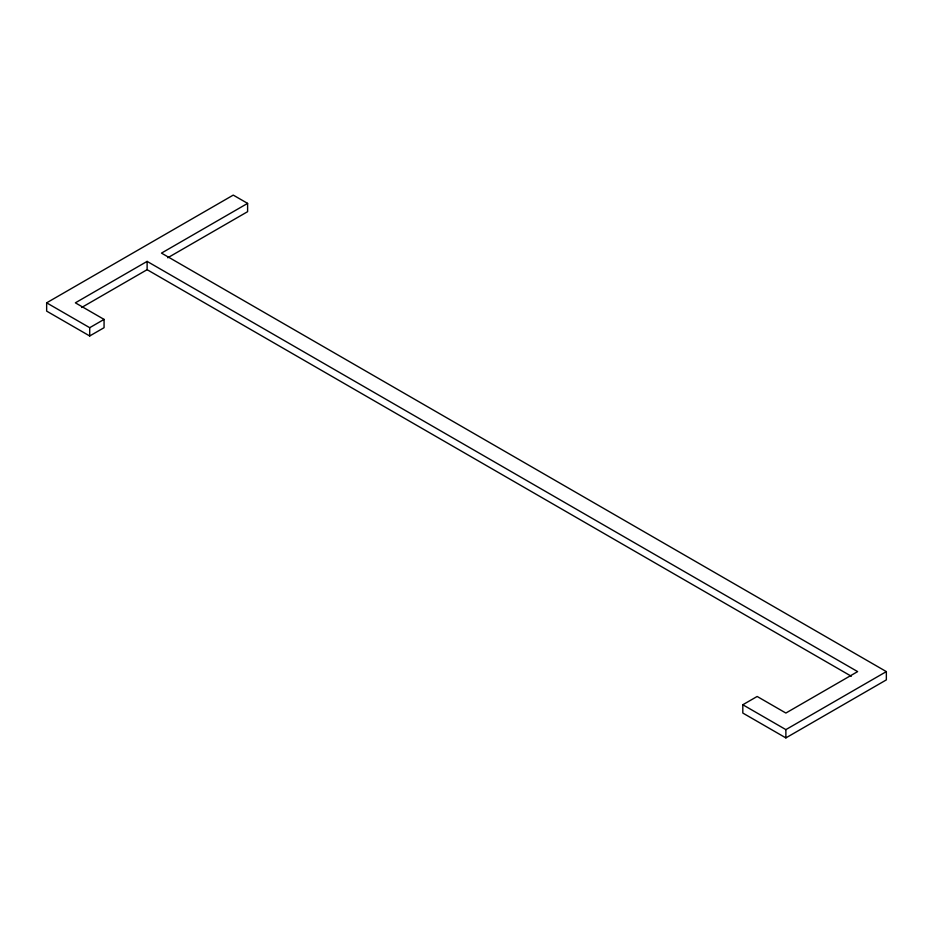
<?xml version="1.0" encoding="UTF-8"?>
<svg xmlns="http://www.w3.org/2000/svg" width="933" height="933" viewBox="0 0 933 933"><rect width="100%" height="100%" fill="white"/><g stroke="black" fill="none" stroke-linecap="round" stroke-linejoin="round"><path stroke-width="1.4" d="M247.607 203.382L161.479 253.111L886.35 671.608L886.35 679.889L785.878 737.898L742.808 713.045L742.808 704.753L757.164 696.473L785.878 713.045L857.637 671.608L147.122 261.392L75.363 302.828L104.064 319.401L104.064 327.693L89.708 335.973L46.65 311.121L46.65 302.828L233.25 195.102L247.607 203.382L247.607 211.674L167.718 257.788M81.649 307.482L147.122 269.684L851.328 676.25M46.65 302.828L89.708 327.693L104.064 319.401M742.808 704.753L785.878 729.618L886.35 671.608M785.878 729.618L785.878 737.898M147.122 261.392L147.122 269.684M89.708 327.693L89.708 335.973"/></g></svg>
